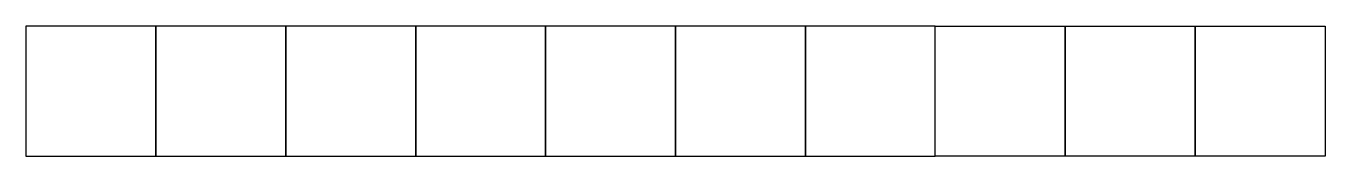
# Model space of a CAD drawing. Extents: x 0 to 200, y 0 to 20.
import ezdxf

# ---------------------------------------------------------------- set-up
doc = ezdxf.new("R2010")
doc.units = 0
doc.header["$MEASUREMENT"] = 0
doc.layers.get('0').update_dxf_attribs({"linetype": 'CONTINUOUS'})

msp = doc.modelspace()

# ---------------------------------------------------------------- linework, layer by layer
for points in [[(0, 0), (20, 0), (20, 20), (0, 20)], [(20, 0), (40, 0), (40, 20), (20, 20)], [(40, 0), (60, 0), (60, 20), (40, 20)], [(60, 0), (80, 0), (80, 20), (60, 20)], [(80, 0), (100, 0), (100, 20), (80, 20)], [(100, 0), (120, 0), (120, 20), (100, 20)], [(120, 0), (140, 0), (140, 20), (120, 20)], [(140, 20), (160, 20), (160, 0), (140, 0)], [(160, 20), (180, 20), (180, 0), (160, 0)], [(180, 20), (200, 20), (200, 0), (180, 0)]]:
    msp.add_3dface(points)

doc.saveas('drawing.dxf')
